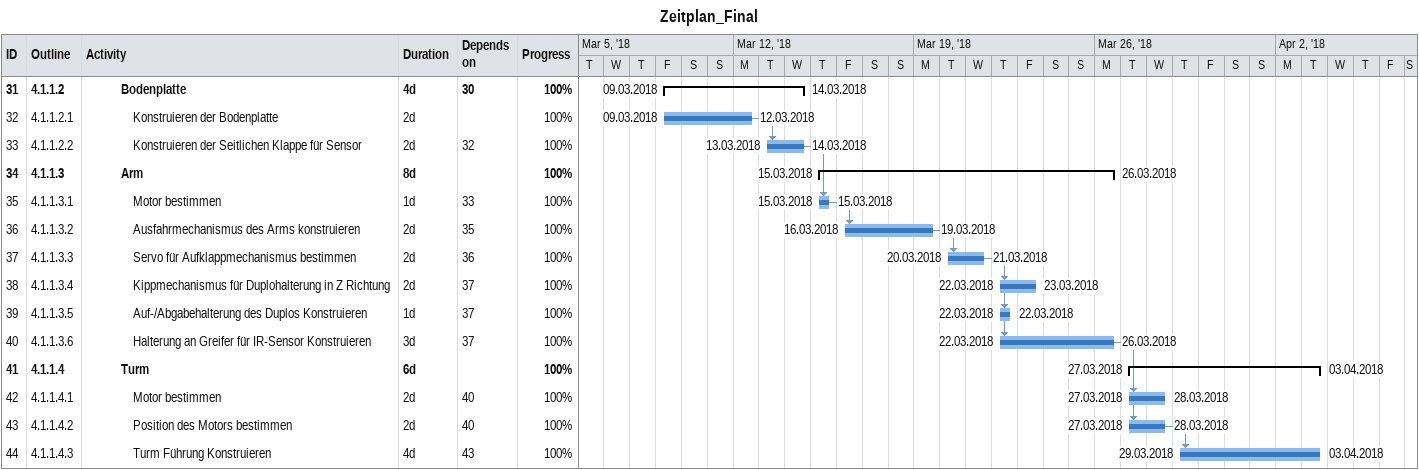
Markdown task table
Zeitplan_Final

| ID | WBS | Task | Duration | Start | Finish | Predecessors | % complete |
|---|---|---|---|---|---|---|---|
| 31 | 4.1.1.2 | **Bodenplatte** | 4d | 2018-03-09 | 2018-03-14 | 30 | 100 |
| 32 | 4.1.1.2.1 | Konstruieren der Bodenplatte | 2d | 2018-03-09 | 2018-03-12 |  | 100 |
| 33 | 4.1.1.2.2 | Konstruieren der Seitlichen Klappe für Sensor | 2d | 2018-03-13 | 2018-03-14 | 32 | 100 |
| 34 | 4.1.1.3 | **Arm** | 8d | 2018-03-15 | 2018-03-26 |  | 100 |
| 35 | 4.1.1.3.1 | Motor bestimmen | 1d | 2018-03-15 | 2018-03-15 | 33 | 100 |
| 36 | 4.1.1.3.2 | Ausfahrmechanismus des Arms konstruieren | 2d | 2018-03-16 | 2018-03-19 | 35 | 100 |
| 37 | 4.1.1.3.3 | Servo für Aufklappmechanismus bestimmen | 2d | 2018-03-20 | 2018-03-21 | 36 | 100 |
| 38 | 4.1.1.3.4 | Kippmechanismus für Duplohalterung in Z Richtung | 2d | 2018-03-22 | 2018-03-23 | 37 | 100 |
| 39 | 4.1.1.3.5 | Auf-/Abgabehalterung des Duplos Konstruieren | 1d | 2018-03-22 | 2018-03-22 | 37 | 100 |
| 40 | 4.1.1.3.6 | Halterung an Greifer für IR-Sensor Konstruieren | 3d | 2018-03-22 | 2018-03-26 | 37 | 100 |
| 41 | 4.1.1.4 | **Turm** | 6d | 2018-03-27 | 2018-04-03 |  | 100 |
| 42 | 4.1.1.4.1 | Motor bestimmen | 2d | 2018-03-27 | 2018-03-28 | 40 | 100 |
| 43 | 4.1.1.4.2 | Position des Motors bestimmen | 2d | 2018-03-27 | 2018-03-28 | 40 | 100 |
| 44 | 4.1.1.4.3 | Turm Führung Konstruieren | 4d | 2018-03-29 | 2018-04-03 | 43 | 100 |
